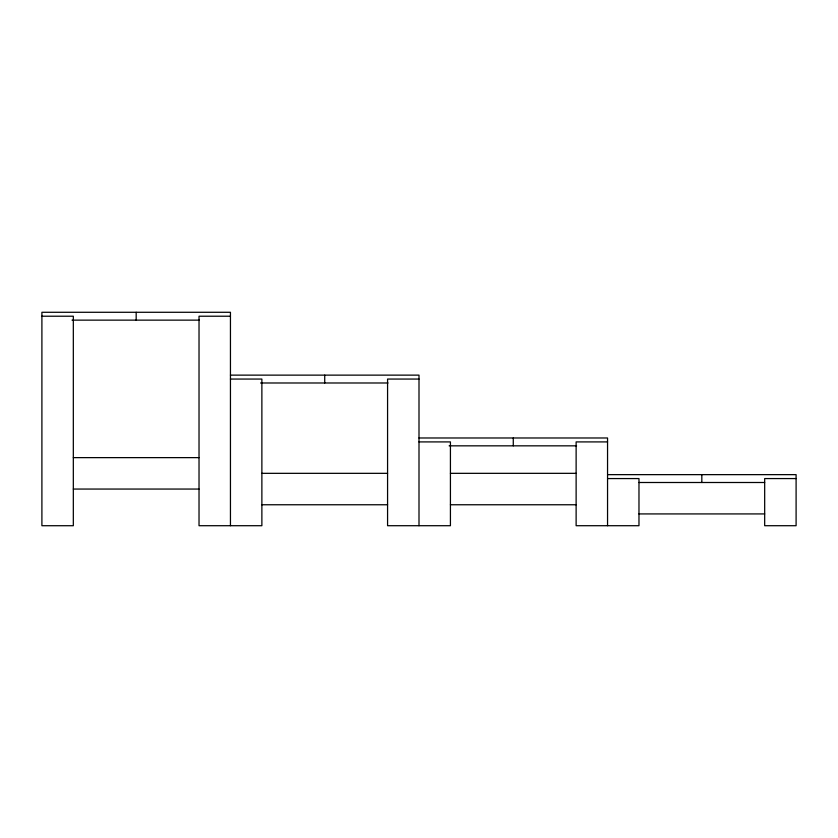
<?xml version="1.0" encoding="UTF-8"?>
<svg xmlns="http://www.w3.org/2000/svg" width="838" height="838" viewBox="0 0 838 838"><rect width="100%" height="100%" fill="white"/><g stroke="black" fill="none" stroke-linecap="round" stroke-linejoin="round"><path stroke-width="1.26" d="M41.9 316.219L73.325 316.219L73.325 525.719L41.9 525.719L41.9 312.281L230.45 312.281L230.45 525.709M230.45 316.219L199.025 316.219L199.025 525.709L261.875 525.709L261.875 379.059L230.45 379.059M72.016 320.137L199.454 320.137M230.45 375.131L419 375.131L419 525.709M419 379.059L387.575 379.059L387.575 525.709L450.425 525.709L450.425 441.909L419 441.909M260.566 382.987L388.004 382.987M419 437.981L607.55 437.981L607.55 525.709M607.55 441.909L576.125 441.909L576.125 525.709L638.975 525.709L638.975 478.571L607.55 478.571M449.116 445.837L576.554 445.837M73.325 457.632L199.025 457.632M261.875 473.334L387.575 473.334M450.425 473.334L576.125 473.334M607.55 474.643L796.1 474.643L796.1 525.709L764.675 525.709L764.675 478.571L796.1 478.571M638.975 482.499L764.675 482.499M73.325 489.057L199.025 489.057M261.875 504.759L387.575 504.759M450.425 504.759L576.125 504.759M638.975 513.924L764.675 513.924M701.825 474.643L701.825 482.499M513.275 437.981L513.275 445.837M324.725 375.131L324.725 382.987M136.175 312.281L136.175 320.137"/></g></svg>
